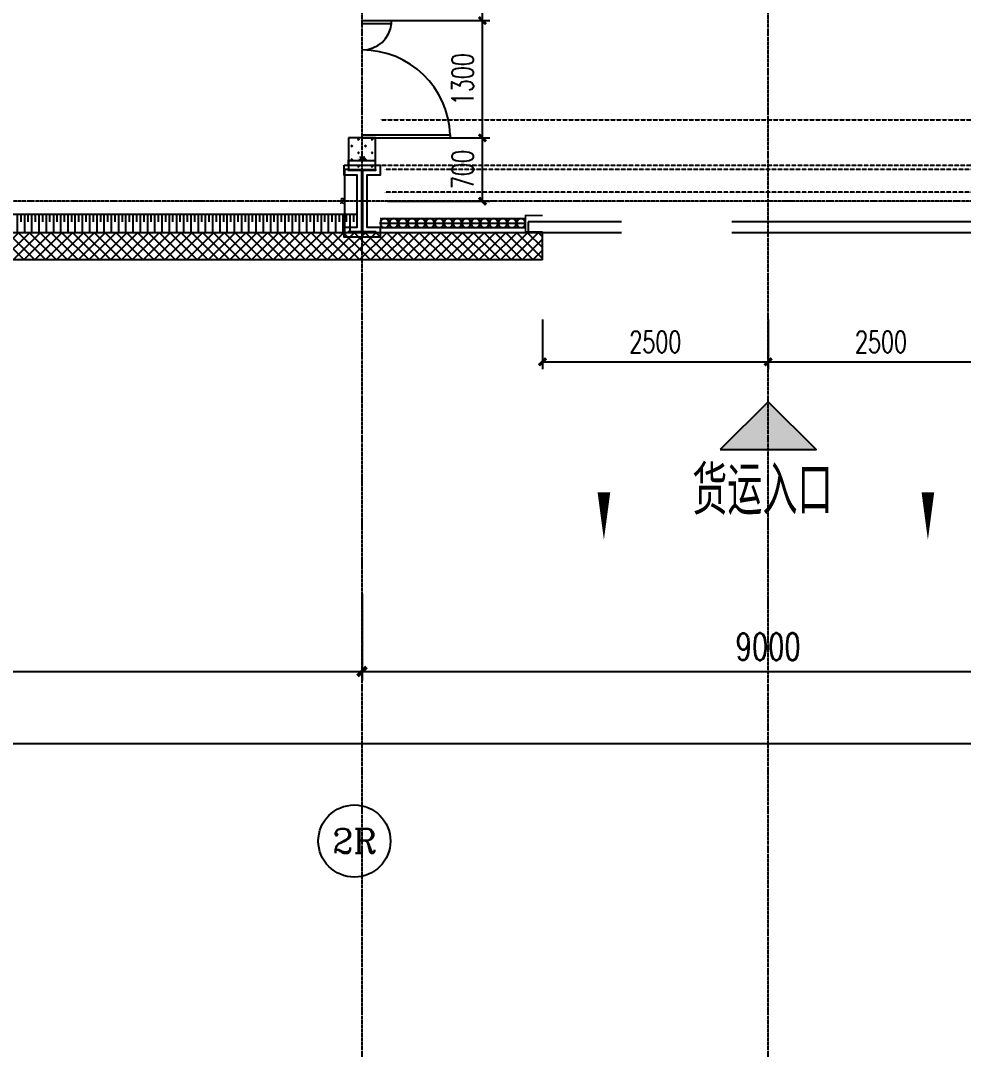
# Model space of a CAD drawing. Extents: x -954573 to 446329, y 489853 to 1226784.
# Drawn here: x -267638 to -257190, y 630673 to 642070 of the extents above; entities that cross this region are included whole.
import ezdxf
from ezdxf.enums import TextEntityAlignment as Align

# ---------------------------------------------------------------- set-up
doc = ezdxf.new("R2010")
doc.units = 0
doc.header["$LTSCALE"] = 10
doc.header["$MEASUREMENT"] = 0
for name, pattern in [('10平面$0$10平面$0$DASH', [0.35, 0.25, -0.1]), ('10平面$0$DOTE', [2.42, 2, -0.2, 0.02, -0.2]), ('10平面$1$DASH', [0.35, 0.25, -0.1])]:
    doc.linetypes.add(name, pattern=pattern)
doc.layers.get('Defpoints').update_dxf_attribs({"color": 210})
for name, color, linetype in [('10平面$0$10平面$0$WINDOW', 8, 'Continuous'), ('10平面$0$99平面图例外参$0$A-HATCH-2', 251, 'Continuous'), ('10平面$0$A-AXIS-D', 8, 'Continuous'), ('10平面$0$A-AXIS-DOTE', 8, '10平面$0$DOTE'), ('10平面$0$A-AXIS-DP', 8, 'Continuous'), ('10平面$0$A-AXIS-SYMB', 8, 'Continuous'), ('10平面$0$A-HATCH-2', 8, 'Continuous'), ('10平面$0$A-HRAIL', 8, 'Continuous'), ('10平面$0$A-LIN-V', 8, 'Continuous'), ('10平面$0$A-SFCE', 8, 'Continuous'), ('10平面$0$A-TEXT', 8, 'Continuous'), ('10平面$0$A-WINDOW', 8, 'Continuous'), ('10平面$0$A-加建区域', 252, 'Continuous'), ('10平面$0$AS-COLN', 8, 'Continuous'), ('10平面$0$AS-WALL', 8, 'Continuous'), ('10平面$0$DIM_SYMB', 8, 'Continuous'), ('10平面$0$FH-line', 8, 'Continuous'), ('10平面$0$FH-tri', 8, 'Continuous'), ('10平面$0$PUB_HATCH', 8, 'Continuous'), ('10平面$0$PUB_TEXT', 8, 'Continuous'), ('A-LIN-V', 9, 'Continuous')]:
    doc.layers.add(name, color=color, linetype=linetype)
doc.styles.add('10平面$0$_TCH_AXIS', font='COMPLEX', dxfattribs={"bigfont": 'GBCBIG'})
doc.styles.add('10平面$0$_TCH_DIM_T3', font='SIMPLEX', dxfattribs={"width": 0.705882, "bigfont": 'GBCBIG'})
doc.styles.add('10平面$0$A-STANDARD', font='SIMPLEX', dxfattribs={"bigfont": 'GBCBIG'})
doc.dimstyles.new('10平面$0$_TCH_ARCH&&10', dxfattribs={"dimtxt": 29.75, "dimasz": 10, "dimexe": 10, "dimexo": 10, "dimgap": 12.625, "dimtad": 1, "dimdec": 0, "dimzin": 0, "dimdsep": 46, "dimtxsty": '10平面$0$_TCH_DIM_T3', "dimblk": '10平面$0$_ArchTick', "dimcen": 0.09, "dimclrt": 7, "dimazin": 2, "dimtfac": 1, "dimtdec": 0, "dimtix": 1, "dimtmove": 2, "dimatfit": 3, "dimfxl": 0, "dimtolj": 1, "dimtzin": 0, "dimarcsym": 0})
doc.dimstyles.new('10平面$0$_TCH_ARCH&&100', dxfattribs={"dimtxt": 297.5, "dimasz": 100, "dimexe": 100, "dimexo": 100, "dimgap": 126.25, "dimtad": 1, "dimdec": 0, "dimzin": 0, "dimdsep": 46, "dimtxsty": '10平面$0$_TCH_DIM_T3', "dimblk": '10平面$0$_ArchTick', "dimcen": 0.09, "dimclrt": 7, "dimazin": 2, "dimtfac": 1, "dimtdec": 0, "dimtix": 1, "dimtmove": 2, "dimatfit": 3, "dimfxl": 0, "dimtolj": 1, "dimtzin": 0, "dimarcsym": 0})
doc.dimstyles.new('10平面$0$_TCH_ARCH&&80', dxfattribs={"dimtxt": 238, "dimasz": 80, "dimexe": 80, "dimexo": 80, "dimgap": 101, "dimtad": 1, "dimdec": 0, "dimzin": 0, "dimdsep": 46, "dimtxsty": '10平面$0$_TCH_DIM_T3', "dimblk": '10平面$0$_ArchTick', "dimcen": 0.09, "dimclrt": 7, "dimazin": 2, "dimtfac": 1, "dimtdec": 0, "dimtix": 1, "dimtmove": 2, "dimatfit": 3, "dimfxl": 0, "dimtolj": 1, "dimtzin": 0, "dimarcsym": 0})

# ---------------------------------------------------------------- blocks, each defined once
blk = doc.blocks.new('10平面$0$_ArchTick')
at = {"color": 0, "linetype": 'ByBlock', "const_width": 0.4}
blk.add_lwpolyline([(-0.5, -0.5), (0.5, 0.5)], dxfattribs=at)
blk = doc.blocks.new('*D2964')
at = {"layer": '10平面$0$A-AXIS-D', "color": 0, "lineweight": -2}
for p, q in [((-52118, -169100), (-52118, -170060)), ((-43118, -169100), (-43118, -170060)), ((-52118, -169960), (-43118, -169960))]:
    blk.add_line(p, q, dxfattribs=at)
at = {"layer": 'Defpoints', "color": 0}
for p in [(-52118, -169000), (-43118, -169000), (-43118, -169960)]:
    blk.add_point(p, dxfattribs=at)
at = {"layer": '10平面$0$A-AXIS-D', "color": 0, "lineweight": -2, "xscale": 100, "yscale": 100, "zscale": 100, "rotation": 180}
blk.add_blockref('10平面$0$_ArchTick', (-52118, -169960), dxfattribs=at)
at = {"layer": '10平面$0$A-AXIS-D', "color": 0, "lineweight": -2, "xscale": 100, "yscale": 100, "zscale": 100}
blk.add_blockref('10平面$0$_ArchTick', (-43118, -169960), dxfattribs=at)
at = {"layer": '10平面$0$A-AXIS-D', "color": 7, "insert": (-47618, -169685), "char_height": 297.5, "attachment_point": 5, "style": '10平面$0$_TCH_DIM_T3'}
blk.add_mtext('\\A1;9000', dxfattribs=at)
blk = doc.blocks.new('*D2965')
at = {"layer": '10平面$0$A-AXIS-D', "color": 0, "lineweight": -2}
for p, q in [((-43118, -169100), (-43118, -170060)), ((-34118, -169100), (-34118, -170060)), ((-43118, -169960), (-34118, -169960))]:
    blk.add_line(p, q, dxfattribs=at)
at = {"layer": 'Defpoints', "color": 0}
for p in [(-43118, -169000), (-34118, -169000), (-34118, -169960)]:
    blk.add_point(p, dxfattribs=at)
at = {"layer": '10平面$0$A-AXIS-D', "color": 0, "lineweight": -2, "xscale": 100, "yscale": 100, "zscale": 100, "rotation": 180}
blk.add_blockref('10平面$0$_ArchTick', (-43118, -169960), dxfattribs=at)
at = {"layer": '10平面$0$A-AXIS-D', "color": 0, "lineweight": -2, "xscale": 100, "yscale": 100, "zscale": 100}
blk.add_blockref('10平面$0$_ArchTick', (-34118, -169960), dxfattribs=at)
at = {"layer": '10平面$0$A-AXIS-D', "color": 7, "insert": (-38618, -169685), "char_height": 297.5, "attachment_point": 5, "style": '10平面$0$_TCH_DIM_T3'}
blk.add_mtext('\\A1;9000', dxfattribs=at)
blk = doc.blocks.new('*D3062')
at = {"layer": '10平面$0$A-AXIS-D', "color": 0, "lineweight": -2}
for p, q in [((-65318, -169200), (-65318, -170860)), ((92682, -169200), (92682, -170860)), ((-65318, -170760), (92682, -170760))]:
    blk.add_line(p, q, dxfattribs=at)
at = {"layer": 'Defpoints', "color": 0}
for p in [(-65318, -169100), (92682, -169100), (92682, -170760)]:
    blk.add_point(p, dxfattribs=at)
at = {"layer": '10平面$0$A-AXIS-D', "color": 0, "lineweight": -2, "xscale": 100, "yscale": 100, "zscale": 100, "rotation": 180}
blk.add_blockref('10平面$0$_ArchTick', (-65318, -170760), dxfattribs=at)
at = {"layer": '10平面$0$A-AXIS-D', "color": 0, "lineweight": -2, "xscale": 100, "yscale": 100, "zscale": 100}
blk.add_blockref('10平面$0$_ArchTick', (92682, -170760), dxfattribs=at)
at = {"layer": '10平面$0$A-AXIS-D', "color": 7, "insert": (13682, -170485), "char_height": 297.5, "attachment_point": 5, "style": '10平面$0$_TCH_DIM_T3'}
blk.add_mtext('\\A1;158000', dxfattribs=at)
blk = doc.blocks.new('10平面$0$JYC-1')
at = {"layer": '10平面$0$FH-tri'}
h = blk.add_hatch(color=2, dxfattribs=at)
h.dxf.hatch_style = 1
h.paths.add_polyline_path([(-234606, -21202), (-233356, -19952), (-234606, -19952)])
at = {"layer": '10平面$0$FH-tri', "color": 2}
blk.add_lwpolyline([(-234606, -21202), (-233356, -19952), (-233356, -19952), (-234606, -19952)], close=True, dxfattribs=at)
at = {"layer": '10平面$0$A-TEXT', "style": '10平面$0$A-STANDARD'}
blk.add_text('货运入口', height=900.2, rotation=45, dxfattribs=at).set_placement((-234122, -22420))
blk = doc.blocks.new('10平面$0$10平面$0$$DorLib2D$00000126')
at = {"color": 0, "linetype": 'Continuous'}
for p, q in [((-0.532, 0.5), (-0.532, 0.9)), ((0.532, 0.9), (0.532, 0.5))]:
    blk.add_line(p, q, dxfattribs=at)
at = {"color": 0, "linetype": '10平面$0$10平面$0$DASH'}
for p, q in [((-0.532, 0.9), (0.532, 0.9)), ((-0.532, 0.5), (0.532, 0.5))]:
    blk.add_line(p, q, dxfattribs=at)
blk = doc.blocks.new('10平面$0$42343243')
at = {"layer": '10平面$0$10平面$0$WINDOW', "xscale": 5000, "yscale": 300, "zscale": 300, "rotation": 179.9999999999992}
blk.add_blockref('10平面$0$10平面$0$$DorLib2D$00000126', (-259354, 1223020), dxfattribs=at)
blk = doc.blocks.new('10平面$0$3243243')
at = {"layer": '10平面$0$A-SFCE', "linetype": '10平面$1$DASH'}
for p, q in [((-255004.2, 640420), (-263604.2, 640420)), ((-255004.2, 640170), (-263604.2, 640170))]:
    blk.add_line(p, q, dxfattribs=at)
blk = doc.blocks.new('*D3404')
at = {"layer": '10平面$0$A-AXIS-DP', "color": 0, "lineweight": -2}
for p, q in [((-195790, 766880), (-195790, 766929)), ((-195490, 766880), (-195490, 766929)), ((-195790, 766919), (-195490, 766919))]:
    blk.add_line(p, q, dxfattribs=at)
at = {"layer": 'Defpoints', "color": 0}
for p in [(-195790, 766870), (-195490, 766919), (-195490, 766870)]:
    blk.add_point(p, dxfattribs=at)
at = {"layer": '10平面$0$A-AXIS-DP', "color": 0, "lineweight": -2, "xscale": 10, "yscale": 10, "zscale": 10, "rotation": 180}
blk.add_blockref('10平面$0$_ArchTick', (-195790, 766919), dxfattribs=at)
at = {"layer": '10平面$0$A-AXIS-DP', "color": 0, "lineweight": -2, "xscale": 10, "yscale": 10, "zscale": 10}
blk.add_blockref('10平面$0$_ArchTick', (-195490, 766919), dxfattribs=at)
at = {"layer": '10平面$0$A-AXIS-DP', "color": 7, "insert": (-195640, 766946), "char_height": 29.8, "attachment_point": 5, "style": '10平面$0$_TCH_DIM_T3'}
blk.add_mtext('\\A1;300', dxfattribs=at)
blk = doc.blocks.new('*D3405')
at = {"layer": '10平面$0$A-AXIS-DP', "color": 0, "lineweight": -2}
for p, q in [((-195800, 766820), (-195841, 766820)), ((-195831, 766120), (-195831, 766820)), ((-195800, 766120), (-195841, 766120))]:
    blk.add_line(p, q, dxfattribs=at)
at = {"layer": 'Defpoints', "color": 0}
for p in [(-195831, 766820), (-195790, 766820), (-195790, 766120)]:
    blk.add_point(p, dxfattribs=at)
at = {"layer": '10平面$0$A-AXIS-DP', "color": 0, "lineweight": -2, "xscale": 10, "yscale": 10, "zscale": 10}
for p, rotation in [((-195831, 766820), 90), ((-195831, 766120), 270)]:
    blk.add_blockref('10平面$0$_ArchTick', p, dxfattribs=dict(at, rotation=rotation))
at = {"layer": '10平面$0$A-AXIS-DP', "color": 7, "insert": (-195859, 766470), "char_height": 29.8, "attachment_point": 5, "rotation": 90, "style": '10平面$0$_TCH_DIM_T3'}
blk.add_mtext('\\A1;700', dxfattribs=at)
blk = doc.blocks.new('10平面$0$w42343')
at = {"layer": '10平面$0$A-HATCH-2', "linetype": '10平面$1$DASH'}
for p, q in [((-263654.2, 640970), (-128354.2, 640970)), ((-263654.2, 640470), (-128354.2, 640470))]:
    blk.add_line(p, q, dxfattribs=at)
blk = doc.blocks.new('10平面$0$3333')
at = {"layer": '10平面$0$A-SFCE', "const_width": 20}
blk.add_lwpolyline([(-227064, 766320), (-227064, 766510), (-227244, 766510), (-227244, 766320)], dxfattribs=at)
blk = doc.blocks.new('10平面$0$99平面图例外参$0$$LinePat$填挖边坡')
at = {"color": 0}
for p, q in [((0, 0), (0, -1500)), ((300, 0), (300, -600))]:
    blk.add_line(p, q, dxfattribs=at)
at = {"layer": 'Defpoints', "color": 0}
blk.add_point((600, 0), dxfattribs=at)
blk = doc.blocks.new('10平面$0$99平面图例外参$0$$LinePat$圆环')
for points in [[(0, 150), (300, 150)], [(0, 0), (300, 0)], [(0, -150), (300, -150)]]:
    blk.add_lwpolyline(points)
at = {"color": 0}
blk.add_circle((150, 0), 150, dxfattribs=at)
blk = doc.blocks.new('10平面$0$34242343243')
at = {"layer": '10平面$0$A-LIN-V'}
blk.add_line((-263908, 639920), (-285554, 639920), dxfattribs=at)
at = {"layer": '10平面$0$99平面图例外参$0$A-HATCH-2', "color": 203, "xscale": 0.1336172830128488, "yscale": 0.1333333333333333, "zscale": 0.1333333333333333, "rotation": 8.843761484292967e-11}
for p in [(-267676, 639920), (-267596, 639920), (-267516, 639920), (-267436, 639920), (-267356, 639920), (-267275, 639920), (-267195, 639920), (-267115, 639920), (-267035, 639920), (-266955, 639920), (-266874, 639920), (-266794, 639920), (-266714, 639920), (-266634, 639920), (-266554, 639920), (-266474, 639920), (-266393, 639920), (-266313, 639920), (-266233, 639920), (-266153, 639920), (-266073, 639920), (-265993, 639920), (-265912, 639920), (-265832, 639920), (-265752, 639920), (-265672, 639920), (-265592, 639920), (-265512, 639920), (-265431, 639920), (-265351, 639920), (-265271, 639920), (-265191, 639920), (-265111, 639920), (-265031, 639920), (-264950, 639920), (-264870, 639920), (-264790, 639920), (-264710, 639920), (-264630, 639920), (-264550, 639920), (-264469, 639920), (-264389, 639920), (-264309, 639920), (-264229, 639920), (-264149, 639920), (-264069, 639920), (-263988, 639920)]:
    blk.add_blockref('10平面$0$99平面图例外参$0$$LinePat$填挖边坡', p, dxfattribs=at)
at = {"layer": '10平面$0$A-HRAIL', "xscale": -0.3355865542526529, "yscale": 0.3333333333333333, "zscale": 0.3333333333333333, "rotation": 179.9999999997019}
for p in [(-263654, 639826), (-263554, 639826), (-263453, 639826), (-263352, 639826), (-263251, 639826), (-263151, 639826), (-263050, 639826), (-262949, 639826), (-262849, 639826), (-262748, 639826), (-262647, 639826), (-262547, 639826), (-262446, 639826), (-262345, 639826), (-262245, 639826), (-262144, 639826)]:
    blk.add_blockref('10平面$0$99平面图例外参$0$$LinePat$圆环', p, dxfattribs=at)
at = {"layer": '10平面$0$A-SFCE', "xscale": -1.000000000000006, "rotation": 90}
blk.add_blockref('10平面$0$3333', (504467, 412666), dxfattribs=at)
blk = doc.blocks.new('10平面$0$DOOR2DLIB$SYSLIB$00000123')
at = {"color": 0}
for p, q in [((0.475, -0.0014), (0.475, 0.7521)), ((0.475, 0.7521), (0.5, 0.7521)), ((0.5, -0.0014), (0.5, 0.7521)), ((-0.5, 0), (-0.5, 0.252)), ((-0.475, 0.252), (-0.5, 0.252)), ((-0.475, 0), (-0.475, 0.252)), ((-0.475, 0), (-0.5, 0)), ((0.475, -0.0014), (0.5, -0.0014))]:
    blk.add_line(p, q, dxfattribs=at)
for centre, radius, start, end in [((0.5046, -0.0019), 0.7546, 92.24927, 179.72377), ((-0.5008, 0.0026), 0.2508, 359.78987, 84.09744)]:
    blk.add_arc(centre, radius, start, end, dxfattribs=at)
blk = doc.blocks.new('10平面$0$423432433333')
at = {"layer": '10平面$0$PUB_HATCH'}
h = blk.add_hatch(dxfattribs=at)
h.set_pattern_fill('石膏板', color=256, scale=30, style=0)
h.set_pattern_definition([(45, (25.49, 21.51), (-75.000002, 75.000002), [24, -82.06602]), (135, (192.46, 21.51), (-75.000002, -75.000002), [24, -82.06602])])
h.paths.add_polyline_path([(-261010, 640470), (-261010, 640820), (-261310, 640820), (-261310, 640470)])
at = {"layer": '10平面$0$AS-WALL'}
for p, q in [((-261010, 640820), (-261310, 640820)), ((-261310, 640820), (-261310, 640470)), ((-261010, 640470), (-261010, 640820)), ((-261310, 640470), (-261010, 640470))]:
    blk.add_line(p, q, dxfattribs=at)
at = {"layer": '10平面$0$10平面$0$WINDOW', "xscale": -1300, "yscale": -1300, "zscale": 300, "rotation": 90.00000000093463}
blk.add_blockref('10平面$0$DOOR2DLIB$SYSLIB$00000123', (-261160, 641470), dxfattribs=at)
blk = doc.blocks.new('*D3930')
at = {"layer": '10平面$0$A-AXIS-DP', "color": 0, "lineweight": -2}
for p, q in [((-263574, 646850), (-262440, 646850)), ((-262520, 642070), (-262520, 646850)), ((-263574, 642070), (-262440, 642070))]:
    blk.add_line(p, q, dxfattribs=at)
at = {"layer": 'Defpoints', "color": 0}
for p in [(-263654, 646850), (-262520, 646850), (-263654, 642070)]:
    blk.add_point(p, dxfattribs=at)
at = {"layer": '10平面$0$A-AXIS-DP', "color": 0, "lineweight": -2, "xscale": 80, "yscale": 80, "zscale": 80}
for p, rotation in [((-262520, 646850), 90), ((-262520, 642070), 270)]:
    blk.add_blockref('10平面$0$_ArchTick', p, dxfattribs=dict(at, rotation=rotation))
at = {"layer": '10平面$0$A-AXIS-DP', "color": 7, "insert": (-262740, 644460), "char_height": 238, "attachment_point": 5, "rotation": 90, "style": '10平面$0$_TCH_DIM_T3'}
blk.add_mtext('\\A1;4780', dxfattribs=at)
blk = doc.blocks.new('*D3931')
at = {"layer": '10平面$0$A-AXIS-DP', "color": 0, "lineweight": -2}
for p, q in [((-263574, 642070), (-262440, 642070)), ((-262520, 640770), (-262520, 642070)), ((-263574, 640770), (-262440, 640770))]:
    blk.add_line(p, q, dxfattribs=at)
at = {"layer": 'Defpoints', "color": 0}
for p in [(-263654, 642070), (-262520, 642070), (-263654, 640770)]:
    blk.add_point(p, dxfattribs=at)
at = {"layer": '10平面$0$A-AXIS-DP', "color": 0, "lineweight": -2, "xscale": 80, "yscale": 80, "zscale": 80}
for p, rotation in [((-262520, 642070), 90), ((-262520, 640770), 270)]:
    blk.add_blockref('10平面$0$_ArchTick', p, dxfattribs=dict(at, rotation=rotation))
at = {"layer": '10平面$0$A-AXIS-DP', "color": 7, "insert": (-262740, 641420), "char_height": 238, "attachment_point": 5, "rotation": 90, "style": '10平面$0$_TCH_DIM_T3'}
blk.add_mtext('\\A1;1300', dxfattribs=at)
blk = doc.blocks.new('*D3932')
at = {"layer": '10平面$0$A-AXIS-DP', "color": 0, "lineweight": -2}
for p, q in [((-263574, 640770), (-262440, 640770)), ((-262520, 640070), (-262520, 640770)), ((-263574, 640070), (-262440, 640070))]:
    blk.add_line(p, q, dxfattribs=at)
at = {"layer": 'Defpoints', "color": 0}
for p in [(-263654, 640770), (-262520, 640770), (-263654, 640070)]:
    blk.add_point(p, dxfattribs=at)
at = {"layer": '10平面$0$A-AXIS-DP', "color": 0, "lineweight": -2, "xscale": 80, "yscale": 80, "zscale": 80}
for p, rotation in [((-262520, 640770), 90), ((-262520, 640070), 270)]:
    blk.add_blockref('10平面$0$_ArchTick', p, dxfattribs=dict(at, rotation=rotation))
at = {"layer": '10平面$0$A-AXIS-DP', "color": 7, "insert": (-262740, 640420), "char_height": 238, "attachment_point": 5, "rotation": 90, "style": '10平面$0$_TCH_DIM_T3'}
blk.add_mtext('\\A1;700', dxfattribs=at)
blk = doc.blocks.new('*D4129')
at = {"layer": '10平面$0$A-AXIS-DP', "color": 0, "lineweight": -2}
for p, q in [((-261854, 638760), (-261854, 638210)), ((-259354, 638760), (-259354, 638210)), ((-261854, 638290), (-259354, 638290))]:
    blk.add_line(p, q, dxfattribs=at)
at = {"layer": 'Defpoints', "color": 0}
for p in [(-261854, 638840), (-259354, 638840), (-259354, 638290)]:
    blk.add_point(p, dxfattribs=at)
at = {"layer": '10平面$0$A-AXIS-DP', "color": 0, "lineweight": -2, "xscale": 80, "yscale": 80, "zscale": 80, "rotation": 180}
blk.add_blockref('10平面$0$_ArchTick', (-261854, 638290), dxfattribs=at)
at = {"layer": '10平面$0$A-AXIS-DP', "color": 0, "lineweight": -2, "xscale": 80, "yscale": 80, "zscale": 80}
blk.add_blockref('10平面$0$_ArchTick', (-259354, 638290), dxfattribs=at)
at = {"layer": '10平面$0$A-AXIS-DP', "color": 7, "insert": (-260604, 638510), "char_height": 238, "attachment_point": 5, "style": '10平面$0$_TCH_DIM_T3'}
blk.add_mtext('\\A1;2500', dxfattribs=at)
blk = doc.blocks.new('*D4130')
at = {"layer": '10平面$0$A-AXIS-DP', "color": 0, "lineweight": -2}
for p, q in [((-259354, 638760), (-259354, 638210)), ((-256854, 638760), (-256854, 638210)), ((-259354, 638290), (-256854, 638290))]:
    blk.add_line(p, q, dxfattribs=at)
at = {"layer": 'Defpoints', "color": 0}
for p in [(-259354, 638840), (-256854, 638840), (-256854, 638290)]:
    blk.add_point(p, dxfattribs=at)
at = {"layer": '10平面$0$A-AXIS-DP', "color": 0, "lineweight": -2, "xscale": 80, "yscale": 80, "zscale": 80, "rotation": 180}
blk.add_blockref('10平面$0$_ArchTick', (-259354, 638290), dxfattribs=at)
at = {"layer": '10平面$0$A-AXIS-DP', "color": 0, "lineweight": -2, "xscale": 80, "yscale": 80, "zscale": 80}
blk.add_blockref('10平面$0$_ArchTick', (-256854, 638290), dxfattribs=at)
at = {"layer": '10平面$0$A-AXIS-DP', "color": 7, "insert": (-258104, 638510), "char_height": 238, "attachment_point": 5, "style": '10平面$0$_TCH_DIM_T3'}
blk.add_mtext('\\A1;2500', dxfattribs=at)
blk = doc.blocks.new('10平面$0$dote')
at = {"layer": '10平面$0$A-AXIS-D'}
blk.add_circle((-43202.7, -171838.9), 400, dxfattribs=at)
at = {"layer": '10平面$0$A-AXIS-DOTE', "ltscale": 2}
for p, q in [((-43117.8, -169748.9), (-43117.8, -75950)), ((-38617.8, -169748.9), (-38617.8, -75950)), ((98696.4, -164750), (-75513.6, -164750)), ((-43117.8, -264080), (-43117.8, -167560.7)), ((-38617.8, -264080), (-38617.8, -167560.7))]:
    blk.add_line(p, q, dxfattribs=at)
at = {"layer": '10平面$0$PUB_TEXT', "style": '10平面$0$_TCH_AXIS'}
blk.add_text('2R', height=270.86, dxfattribs=at).set_placement((-43447.8, -171974.3), (-42957.6, -171974.3), align=Align.FIT)
at = {"layer": '10平面$0$A-AXIS-D'}
for base, p1, p2, picture, middle in [((-43117.8, -169960), (-52117.8, -169000), (-43117.8, -169000), '*D2964', (-47617.8, -169685)), ((-34117.8, -169960), (-43117.8, -169000), (-34117.8, -169000), '*D2965', (-38617.8, -169685)), ((92682.2, -170760), (-65317.8, -169100), (92682.2, -169100), '*D3062', (13682.2, -170485))]:
    dim = blk.add_linear_dim(base=base, p1=p1, p2=p2, angle=0, dimstyle='10平面$0$_TCH_ARCH&&100', override={"dimgap": 0}, dxfattribs=at)
    dim.commit()
    dim.dimension.update_dxf_attribs({"geometry": picture, "text_midpoint": middle, "dimtype": 129})
blk = doc.blocks.new('10平面$0$nt66')
at = {"layer": '10平面$0$A-HATCH-2'}
blk.add_lwpolyline([(-195840, 766870), (-195440, 766870), (-195440, 766758), (-195586, 766758), (-195586, 766182), (-195440, 766182), (-195440, 766070), (-195840, 766070), (-195840, 766182), (-195694, 766182), (-195694, 766758), (-195840, 766758)], close=True, dxfattribs=at)
at = {"layer": '10平面$0$AS-COLN'}
blk.add_lwpolyline([(-195790, 766820), (-195490, 766820), (-195490, 766808), (-195636, 766808), (-195636, 766132), (-195490, 766132), (-195490, 766120), (-195790, 766120), (-195790, 766132), (-195644, 766132), (-195644, 766808), (-195790, 766808)], close=True, dxfattribs=at)
at = {"layer": '10平面$0$A-AXIS-DP'}
for p1, p2, distance, picture, middle in [((-195790, 766870), (-195490, 766870), 48.8, '*D3404', (-195640, 766946.2)), ((-195790, 766120), (-195790, 766820), 41.2, '*D3405', (-195858.7, 766470))]:
    dim = blk.add_aligned_dim(p1=p1, p2=p2, distance=distance, dimstyle='10平面$0$_TCH_ARCH&&10', dxfattribs=at)
    dim.commit()
    dim.dimension.update_dxf_attribs({"geometry": picture, "text_midpoint": middle})
blk = doc.blocks.new('10平面$0$33333')
blk.add_blockref('10平面$0$nt66', (-68214, -126400))
blk = doc.blocks.new('10平面')
at = {"layer": '10平面$0$PUB_HATCH'}
h = blk.add_hatch(dxfattribs=at)
h.set_pattern_fill('多孔材料', color=256, scale=30, style=0)
h.set_pattern_definition([(45, (60, 0), (-60.000061, 60.000061), []), (135, (60, 0), (-60.000061, -60.000061), [])])
h.paths.add_polyline_path([(-261854.2, 639720), (-285754.2, 639720), (-286054.2, 639420), (-261854.2, 639420)])
at = {"layer": '10平面$0$A-AXIS-SYMB'}
for points in [[(-261174.2, 637777.7, 0, 0, 0), (-261174.2, 636317.7, 0, 140, 0), (-261174.2, 636842.7, 0, 0, 0)], [(-257584.2, 637777.7, 0, 0, 0), (-257584.2, 636317.7, 0, 140, 0), (-257584.2, 636842.7, 0, 0, 0)]]:
    blk.add_lwpolyline(points, format="xyseb", dxfattribs=at)
at = {"layer": '10平面$0$AS-WALL'}
for p, q in [((-261854.2, 639720), (-285754.2, 639720)), ((-261854.2, 639420), (-261854.2, 639720)), ((-261854.2, 639420), (-286054.2, 639420))]:
    blk.add_line(p, q, dxfattribs=at)
at = {"layer": '10平面$0$A-AXIS-DP'}
blk.add_blockref('10平面$0$3243243', (0, 0), dxfattribs=at)
at = {"layer": '10平面$0$A-WINDOW'}
for name in ['10平面$0$33333', '10平面$0$w42343']:
    blk.add_blockref(name, (0, 0), dxfattribs=at)
at = {"layer": '10平面$0$A-WINDOW', "xscale": -1, "rotation": 180}
blk.add_blockref('10平面$0$42343243', (0, 1862590), dxfattribs=at)
at = {"layer": '10平面$0$A-加建区域'}
blk.add_blockref('10平面$0$423432433333', (-2694.2, -50), dxfattribs=at)
at = {"layer": '10平面$0$AS-WALL'}
blk.add_blockref('10平面$0$dote', (-220736.4, 804820), dxfattribs=at)
at = {"layer": '10平面$0$DIM_SYMB'}
blk.add_blockref('10平面$0$34242343243', (0, 0), dxfattribs=at)
at = {"layer": '10平面$0$FH-line', "xscale": 0.6000000000000002, "yscale": 0.6000000000000002, "zscale": 0.6000000000000002, "rotation": 315.0000000000014}
blk.add_blockref('10平面$0$JYC-1', (-151354.2, 546777.7), dxfattribs=at)
at = {"layer": '10平面$0$A-AXIS-DP'}
for p1, p2, distance, picture, middle in [((-263654.2, 642070), (-263654.2, 646850), -1134.2, '*D3930', (-262740, 644460)), ((-263654.2, 640770), (-263654.2, 642070), -1134.2, '*D3931', (-262740, 641420)), ((-263654.2, 640070), (-263654.2, 640770), -1134.2, '*D3932', (-262740, 640420)), ((-261854.2, 638840), (-259354.2, 638840), -550, '*D4129', (-260604.2, 638510)), ((-259354.2, 638840), (-256854.2, 638840), -550, '*D4130', (-258104.2, 638510))]:
    dim = blk.add_aligned_dim(p1=p1, p2=p2, distance=distance, dimstyle='10平面$0$_TCH_ARCH&&80', dxfattribs=at)
    dim.commit()
    dim.dimension.update_dxf_attribs({"geometry": picture, "text_midpoint": middle})

msp = doc.modelspace()

# ---------------------------------------------------------------- block references
at = {"layer": 'A-LIN-V'}
msp.add_blockref('10平面', (0, 0), dxfattribs=at)

doc.saveas('drawing.dxf')
